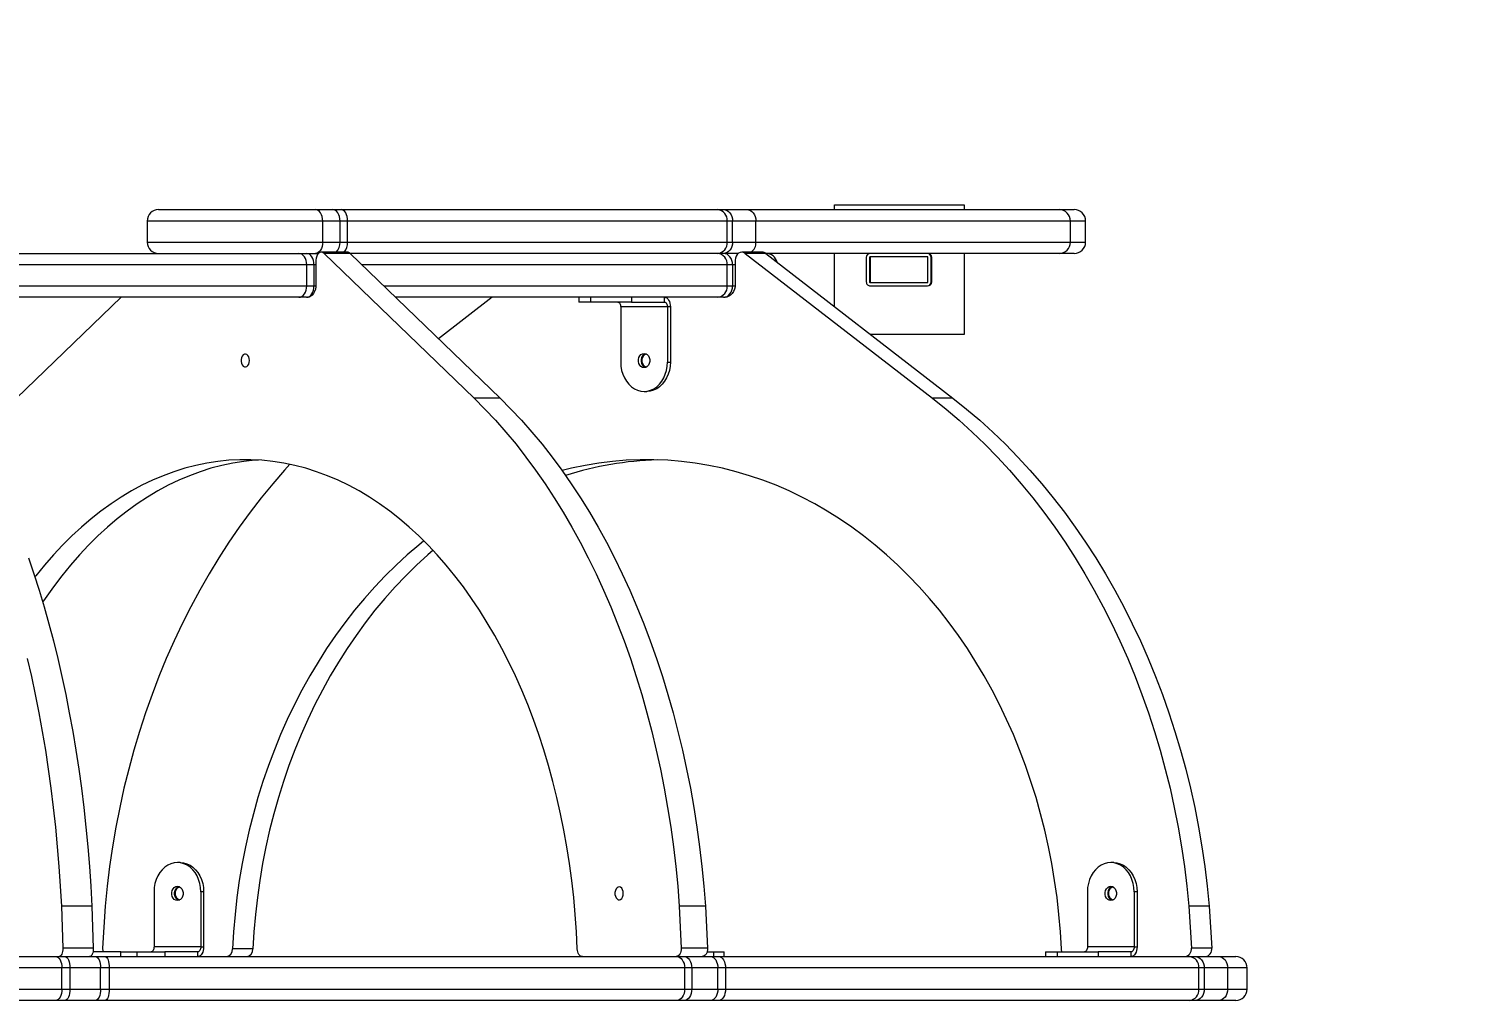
# Model space of a CAD drawing. Header units: millimetres. Extents: x -5136 to 7768, y -7241 to 6389.
# Drawn here: x 1204 to 2084, y 3562 to 4161 of the extents above; entities that cross this region are included whole.
import ezdxf

# ---------------------------------------------------------------- set-up
doc = ezdxf.new("R2010")
doc.units = ezdxf.units.MM
for name, color, linetype in [('DiKom', 7, 'Continuous'), ('DIKOM_ЗОНА', 80, 'Continuous'), ('DIKOM_ОБЪЕКТ', 7, 'Continuous'), ('DIKOM_РАЗМЕР_ЗОНА', 7, 'Continuous')]:
    doc.layers.add(name, color=color, linetype=linetype)
doc.styles.add('style1', font='arial.ttf', dxfattribs={"width": 0.8})
doc.dimstyles.new('1-50', dxfattribs={"dimtxt": 300, "dimasz": 200, "dimexe": 100, "dimexo": 0, "dimgap": 100, "dimtad": 1, "dimtxsty": 'style1', "dimcen": 200, "dimclrd": 7, "dimclre": 7, "dimclrt": 7, "dimadec": 1, "dimazin": 2, "dimtfac": 1, "dimtmove": 0, "dimatfit": 2, "dimfxl": 0, "dimlwd": 25, "dimlwe": 18, "dimarcsym": 0})

# ---------------------------------------------------------------- blocks, each defined once
blk = doc.blocks.new('*D10')
at = {"layer": 'Defpoints', "color": 0, "transparency": 16777216}
for p in [(-81.51, 4889.54), (2866.75, -3136.14), (6000.72, -3136.14)]:
    blk.add_point(p, dxfattribs=at)
at = {"layer": 'DiKom', "color": 7, "lineweight": 18, "transparency": 16777216}
for p, q in [((-81.51, 4889.54), (6100.72, 4889.54)), ((2866.75, -3136.14), (6100.72, -3136.14))]:
    blk.add_line(p, q, dxfattribs=at)
at = {"layer": 'DiKom', "color": 7, "lineweight": 25, "transparency": 16777216}
blk.add_line((6000.72, 4689.54), (6000.72, -2936.14), dxfattribs=at)
at = {"layer": 'DiKom', "color": 7, "transparency": 16777216}
for points in [[(5967.39, 4689.54), (6034.06, 4689.54), (6000.72, 4889.54)], [(5967.39, -2936.14), (6034.06, -2936.14), (6000.72, -3136.14)]]:
    blk.add_solid(points, dxfattribs=at)
at = {"layer": 'DiKom', "color": 7, "transparency": 16777216, "insert": (5747.55, 1729.57), "char_height": 300, "attachment_point": 5, "rotation": 90, "style": 'style1'}
blk.add_mtext('8000', dxfattribs=at)
blk = doc.blocks.new('*D12')
at = {"layer": 'Defpoints', "color": 0, "transparency": 16777216}
for p in [(-65.5, 6388.78), (-123.45, -5013.47), (7668.06, -5013.47)]:
    blk.add_point(p, dxfattribs=at)
at = {"layer": 'DIKOM_РАЗМЕР_ЗОНА', "color": 7, "lineweight": 18, "transparency": 16777216}
for p, q in [((-65.5, 6388.78), (7768.06, 6388.78)), ((-123.45, -5013.47), (7768.06, -5013.47))]:
    blk.add_line(p, q, dxfattribs=at)
at = {"layer": 'DIKOM_РАЗМЕР_ЗОНА', "color": 7, "lineweight": 25, "transparency": 16777216}
blk.add_line((7668.06, 6188.78), (7668.06, -4813.47), dxfattribs=at)
at = {"layer": 'DIKOM_РАЗМЕР_ЗОНА', "color": 7, "transparency": 16777216}
for points in [[(7634.73, 6188.78), (7701.4, 6188.78), (7668.06, 6388.78)], [(7634.73, -4813.47), (7701.4, -4813.47), (7668.06, -5013.47)]]:
    blk.add_solid(points, dxfattribs=at)
at = {"layer": 'DIKOM_РАЗМЕР_ЗОНА', "color": 7, "transparency": 16777216, "insert": (7414.89, 1332.28), "char_height": 300, "attachment_point": 5, "rotation": 90, "style": 'style1'}
blk.add_mtext('11400', dxfattribs=at)

msp = doc.modelspace()

# ---------------------------------------------------------------- linework, layer by layer
at = {"layer": 'DIKOM_ЗОНА', "color": 3, "lineweight": 15}
msp.add_lwpolyline([(4955.43, 1559.977, 0.26731), (4203.99, 2854.599, -0.25723), (3453.815, 4092.651, 0.3943768), (1995.543, 5530.283, -0.1895016), (985.249, 5959.257, 0.3966944), (-1070.843, 6002.008, -0.185872), (-2077.06, 5615.239), (-3635.049, 5616.144, 0.4143838), (-5135.921, 4116.145), (-5135.921, 2562.098, 0.2995751), (-4531.344, 1643.599)], format="xyb", dxfattribs=at)
at = {"layer": 'DIKOM_ОБЪЕКТ', "color": 7, "linetype": 'Continuous', "lineweight": 15}
for p, q in [((1700.574, 4049.079), (1700.574, 4052.079)), ((1700.574, 4052.079), (1780.574, 4052.079)), ((1780.574, 4052.079), (1780.574, 4049.079)), ((1780.576, 4052.079), (1780.574, 4052.079)), ((1780.576, 4052.079), (1780.576, 4049.079)), ((1276.808, 4042.079), (1276.808, 4029.079)), ((1385.094, 4042.079), (1276.808, 4042.079)), ((1283.808, 4049.079), (1380.609, 4049.079)), ((1380.609, 4049.079), (1391.264, 4049.079)), ((1385.094, 4029.079), (1385.094, 4042.079)), ((1395.749, 4042.079), (1385.094, 4042.079)), ((1391.264, 4049.079), (1396.36, 4049.079)), ((1395.749, 4029.079), (1395.749, 4042.079)), ((1400.435, 4042.079), (1395.749, 4042.079)), ((1396.36, 4049.079), (1628.568, 4049.079)), ((1400.435, 4029.079), (1400.435, 4042.079)), ((1634.463, 4042.079), (1400.435, 4042.079)), ((1628.568, 4049.079), (1632.24, 4049.079)), ((1632.24, 4049.079), (1646.625, 4049.079)), ((1634.463, 4029.079), (1634.463, 4042.079)), ((1637.84, 4042.079), (1634.463, 4042.079)), ((1637.84, 4029.079), (1637.84, 4042.079)), ((1652.225, 4042.079), (1637.84, 4042.079)), ((1646.625, 4049.079), (1839.203, 4049.079)), ((1652.225, 4029.079), (1652.225, 4042.079)), ((1846.085, 4042.079), (1652.225, 4042.079)), ((1839.203, 4049.079), (1848.47, 4049.079)), ((1846.085, 4029.079), (1846.085, 4042.079)), ((1855.47, 4042.079), (1846.085, 4042.079)), ((1855.47, 4029.079), (1855.47, 4042.079)), ((1276.808, 4029.079), (1385.094, 4029.079)), ((1385.094, 4029.079), (1395.749, 4029.079)), ((1395.749, 4029.079), (1400.435, 4029.079)), ((1400.435, 4029.079), (1634.463, 4029.079)), ((1634.463, 4029.079), (1637.84, 4029.079)), ((1637.84, 4029.079), (1652.225, 4029.079)), ((1652.225, 4029.079), (1846.085, 4029.079)), ((1846.085, 4029.079), (1855.47, 4029.079)), ((1089.834, 4022.079), (1370.392, 4022.079)), ((1375.263, 4015.079), (1094.897, 4015.079)), ((1370.392, 4022.079), (1375.182, 4022.079)), ((1375.182, 4022.079), (1382.404, 4022.079)), ((1375.263, 4002.079), (1375.263, 4015.079)), ((1379.667, 4015.079), (1375.263, 4015.079)), ((1379.667, 4015.079), (1379.667, 4002.079)), ((1380.928, 4015.079), (1379.667, 4015.079)), ((1382.404, 4022.079), (1380.609, 4022.079)), ((1380.928, 4017.869), (1380.928, 4003.08)), ((1400.255, 4022.869), (1384.131, 4022.869)), ((1385.877, 4022.062), (1478.367, 3932.822)), ((1402, 4022.062), (1385.877, 4022.062)), ((1628.568, 4022.079), (1401.983, 4022.079)), ((1402, 4022.062), (1494.49, 3932.822)), ((1634.463, 4015.079), (1409.237, 4015.079)), ((1632.24, 4022.079), (1628.568, 4022.079)), ((1641.266, 4022.079), (1632.24, 4022.079)), ((1634.463, 4002.079), (1634.463, 4015.079)), ((1637.84, 4015.079), (1634.463, 4015.079)), ((1637.84, 4015.079), (1637.84, 4002.079)), ((1639.424, 4015.079), (1637.84, 4015.079)), ((1639.424, 4017.869), (1639.424, 4003.08)), ((1656.025, 4022.869), (1643.424, 4022.869)), ((1645.603, 4022.062), (1761.082, 3932.822)), ((1658.204, 4022.062), (1645.603, 4022.062)), ((1839.203, 4022.079), (1658.182, 4022.079)), ((1658.204, 4022.062), (1773.683, 3932.822)), ((1700.574, 3989.319), (1700.574, 4022.079)), ((1720.245, 4019.579), (1720.245, 4004.579)), ((1722.245, 4019.579), (1722.245, 4004.579)), ((1722.245, 4019.579), (1722.574, 4019.579)), ((1722.574, 4019.579), (1722.574, 4004.579)), ((1757.745, 4020.079), (1722.745, 4020.079)), ((1758.245, 4004.579), (1758.245, 4019.579)), ((1760.245, 4004.579), (1760.245, 4019.579)), ((1760.245, 4019.579), (1760.574, 4019.579)), ((1760.574, 4004.579), (1760.574, 4019.579)), ((1780.574, 4022.079), (1780.574, 3972.079)), ((1780.576, 4022.079), (1780.576, 3972.079)), ((1848.47, 4022.079), (1839.203, 4022.079)), ((1104.301, 4002.079), (1375.263, 4002.079)), ((1375.263, 4002.079), (1379.667, 4002.079)), ((1379.667, 4002.079), (1380.888, 4002.079)), ((1422.711, 4002.079), (1634.463, 4002.079)), ((1634.463, 4002.079), (1637.84, 4002.079)), ((1637.84, 4002.079), (1639.374, 4002.079)), ((1722.245, 4004.579), (1722.574, 4004.579)), ((1722.745, 4004.079), (1757.745, 4004.079)), ((1722.745, 4002.079), (1757.745, 4002.079)), ((1757.745, 4002.079), (1758.074, 4002.079)), ((1760.245, 4004.579), (1760.574, 4004.579)), ((1370.392, 3995.079), (1109.364, 3995.079)), ((1260.878, 3995.079), (1196.353, 3932.822)), ((1375.182, 3995.079), (1370.392, 3995.079)), ((1375.219, 3995.08), (1375.803, 3995.08)), ((1628.568, 3995.079), (1429.966, 3995.079)), ((1489.535, 3995.079), (1456.458, 3969.518)), ((1543.025, 3995.079), (1543.025, 3992.08)), ((1550.224, 3992.08), (1543.025, 3992.08)), ((1550.224, 3995.079), (1550.224, 3992.08)), ((1575.424, 3992.08), (1550.224, 3992.08)), ((1597.626, 3989.08), (1568.828, 3989.08)), ((1568.828, 3989.08), (1568.828, 3955.08)), ((1575.424, 3995.079), (1575.424, 3992.08)), ((1575.424, 3992.08), (1595.826, 3992.08)), ((1595.826, 3992.08), (1595.826, 3995.079)), ((1599.426, 3989.08), (1597.626, 3989.08)), ((1597.626, 3989.08), (1597.626, 3955.08)), ((1599.426, 3989.08), (1599.426, 3955.08)), ((1632.24, 3995.079), (1628.568, 3995.079)), ((1632.294, 3995.08), (1633.026, 3995.08)), ((1780.574, 3972.079), (1722.883, 3972.079)), ((1780.576, 3972.079), (1780.574, 3972.079)), ((1597.626, 3955.08), (1599.426, 3955.08)), ((1583.227, 3937.08), (1585.027, 3937.08)), ((1494.49, 3932.822), (1478.367, 3932.822)), ((1773.683, 3932.822), (1761.082, 3932.822)), ((1297.274, 3646.6), (1295.474, 3646.6)), ((1872.78, 3646.6), (1870.98, 3646.6)), ((1281.075, 3628.6), (1281.075, 3594.6)), ((1309.873, 3628.6), (1309.873, 3594.6)), ((1311.673, 3628.6), (1309.873, 3628.6)), ((1311.673, 3628.6), (1311.673, 3594.6)), ((1856.581, 3628.6), (1856.581, 3594.6)), ((1885.379, 3628.6), (1885.379, 3594.6)), ((1887.179, 3628.6), (1885.379, 3628.6)), ((1887.179, 3628.6), (1887.179, 3594.6)), ((1223.953, 3619.746), (1224.83, 3593.824)), ((1242.737, 3619.746), (1223.953, 3619.746)), ((1242.737, 3619.746), (1243.613, 3593.824)), ((1250.947, 3619.746), (1249.379, 3593.824)), ((1604.933, 3619.746), (1606.189, 3593.824)), ((1621.057, 3619.746), (1604.933, 3619.746)), ((1621.057, 3619.746), (1622.313, 3593.824)), ((1919.107, 3619.746), (1920.675, 3593.824)), ((1931.708, 3619.746), (1919.107, 3619.746)), ((1931.708, 3619.746), (1933.276, 3593.824)), ((1243.613, 3593.824), (1224.83, 3593.824)), ((1309.873, 3594.6), (1281.075, 3594.6)), ((1309.873, 3594.6), (1311.673, 3594.6)), ((1342.062, 3593.314), (1329.461, 3593.314)), ((1622.313, 3593.824), (1606.189, 3593.824)), ((1885.379, 3594.6), (1856.581, 3594.6)), ((1885.379, 3594.6), (1887.179, 3594.6)), ((1933.276, 3593.824), (1920.675, 3593.824)), ((832.981, 3588.601), (1220.512, 3588.601)), ((1220.512, 3588.601), (1226.091, 3588.601)), ((1226.091, 3588.601), (1244.975, 3588.601)), ((1260.667, 3591.6), (1243.429, 3591.6)), ((1244.975, 3588.601), (1250.966, 3588.601)), ((1250.966, 3588.601), (1603.279, 3588.601)), ((1260.667, 3591.6), (1270.618, 3591.6)), ((1260.667, 3588.601), (1260.667, 3591.6)), ((1270.618, 3588.601), (1270.618, 3591.6)), ((1270.618, 3591.6), (1287.671, 3591.6)), ((1308.073, 3591.6), (1287.671, 3591.6)), ((1287.671, 3591.6), (1287.671, 3588.601)), ((1308.073, 3588.601), (1308.073, 3591.6)), ((1603.279, 3588.601), (1608.094, 3588.601)), ((1608.094, 3588.601), (1624.252, 3588.601)), ((1622.048, 3591.6), (1626.197, 3591.6)), ((1624.252, 3588.601), (1629.477, 3588.601)), ((1626.197, 3591.6), (1632.664, 3591.6)), ((1626.197, 3588.601), (1626.197, 3591.6)), ((1629.477, 3588.601), (1919.394, 3588.601)), ((1632.664, 3588.601), (1632.664, 3591.6)), ((1830.778, 3591.6), (1830.778, 3588.601)), ((1830.778, 3591.6), (1837.977, 3591.6)), ((1837.977, 3591.6), (1863.177, 3591.6)), ((1837.977, 3591.6), (1837.977, 3588.601)), ((1883.579, 3591.6), (1863.177, 3591.6)), ((1863.177, 3591.6), (1863.177, 3588.601)), ((1883.579, 3588.601), (1883.579, 3591.6)), ((1919.394, 3588.601), (1923.061, 3588.601)), ((1923.061, 3588.601), (1937.476, 3588.601)), ((1937.476, 3588.601), (1948.089, 3588.601)), ((1224.225, 3581.601), (833.962, 3581.601)), ((1224.225, 3568.601), (1224.225, 3581.601)), ((1229.221, 3581.601), (1224.225, 3581.601)), ((1229.221, 3581.601), (1229.221, 3568.601)), ((1248.106, 3581.601), (1229.221, 3581.601)), ((1248.106, 3568.601), (1248.106, 3581.601)), ((1253.47, 3581.601), (1248.106, 3581.601)), ((1253.47, 3581.601), (1253.47, 3568.601)), ((1608.267, 3581.601), (1253.47, 3581.601)), ((1608.267, 3568.601), (1608.267, 3581.601)), ((1612.579, 3581.601), (1608.267, 3581.601)), ((1612.579, 3581.601), (1612.579, 3568.601)), ((1628.737, 3581.601), (1612.579, 3581.601)), ((1628.737, 3568.601), (1628.737, 3581.601)), ((1633.416, 3581.601), (1628.737, 3581.601)), ((1633.416, 3581.601), (1633.416, 3568.601)), ((1925.377, 3581.601), (1633.416, 3581.601)), ((1925.377, 3568.601), (1925.377, 3581.601)), ((1928.661, 3581.601), (1925.377, 3581.601)), ((1928.661, 3581.601), (1928.661, 3568.601)), ((1943.076, 3581.601), (1928.661, 3581.601)), ((1943.076, 3568.601), (1943.076, 3581.601)), ((1955.089, 3581.601), (1943.076, 3581.601)), ((1955.089, 3568.601), (1955.089, 3581.601)), ((833.962, 3568.601), (1224.225, 3568.601)), ((1224.225, 3568.601), (1229.221, 3568.601)), ((1229.221, 3568.601), (1248.106, 3568.601)), ((1248.106, 3568.601), (1253.47, 3568.601)), ((1253.47, 3568.601), (1608.267, 3568.601)), ((1608.267, 3568.601), (1612.579, 3568.601)), ((1612.579, 3568.601), (1628.737, 3568.601)), ((1628.737, 3568.601), (1633.416, 3568.601)), ((1633.416, 3568.601), (1925.377, 3568.601)), ((1925.377, 3568.601), (1928.661, 3568.601)), ((1928.661, 3568.601), (1943.076, 3568.601)), ((1943.076, 3568.601), (1955.089, 3568.601)), ((1220.512, 3561.601), (832.981, 3561.601)), ((1226.091, 3561.601), (1220.512, 3561.601)), ((1244.975, 3561.601), (1226.091, 3561.601)), ((1250.966, 3561.601), (1244.975, 3561.601)), ((1603.279, 3561.601), (1250.966, 3561.601)), ((1608.094, 3561.601), (1603.279, 3561.601)), ((1624.252, 3561.601), (1608.094, 3561.601)), ((1629.477, 3561.601), (1624.252, 3561.601)), ((1919.394, 3561.601), (1629.477, 3561.601)), ((1923.061, 3561.601), (1919.394, 3561.601)), ((1937.476, 3561.601), (1923.061, 3561.601)), ((1948.089, 3561.601), (1937.476, 3561.601))]:
    msp.add_line(p, q, dxfattribs=at)
at = {"layer": 'DIKOM_ОБЪЕКТ', "color": 7, "linetype": 'Continuous', "lineweight": 15, "flags": 128}
for points in [[(1385.094, 4042.079), (1385.008, 4043.445), (1384.753, 4044.758), (1384.338, 4045.968), (1383.78, 4047.029), (1383.101, 4047.9), (1382.325, 4048.547), (1381.484, 4048.945), (1380.609, 4049.079)], [(1395.749, 4042.079), (1395.663, 4043.445), (1395.408, 4044.758), (1394.993, 4045.968), (1394.435, 4047.029), (1393.756, 4047.9), (1392.98, 4048.547), (1392.139, 4048.945), (1391.264, 4049.079)], [(1400.435, 4042.079), (1400.356, 4043.445), (1400.125, 4044.758), (1399.748, 4045.968), (1399.241, 4047.029), (1398.624, 4047.9), (1397.919, 4048.547), (1397.155, 4048.945), (1396.36, 4049.079)], [(1632.24, 4049.079), (1633.333, 4048.945), (1634.383, 4048.547), (1635.351, 4047.9), (1636.2, 4047.029), (1636.896, 4045.968), (1637.414, 4044.758), (1637.733, 4043.445), (1637.84, 4042.079)], [(1646.625, 4049.079), (1647.718, 4048.945), (1648.768, 4048.547), (1649.736, 4047.9), (1650.585, 4047.029), (1651.281, 4045.968), (1651.799, 4044.758), (1652.118, 4043.445), (1652.225, 4042.079)], [(1385.094, 4029.079), (1385.008, 4027.714), (1384.753, 4026.401), (1384.338, 4025.19), (1383.78, 4024.13), (1383.101, 4023.259), (1382.325, 4022.612), (1381.484, 4022.214), (1380.609, 4022.079)], [(1637.84, 4029.079), (1637.733, 4027.714), (1637.414, 4026.401), (1636.896, 4025.19), (1636.2, 4024.13), (1635.351, 4023.259), (1634.383, 4022.612), (1633.333, 4022.214), (1632.24, 4022.079)], [(1375.263, 4015.079), (1375.169, 4016.445), (1374.892, 4017.758), (1374.442, 4018.968), (1373.836, 4020.029), (1373.098, 4020.9), (1372.256, 4021.547), (1371.342, 4021.945), (1370.392, 4022.079)], [(1379.667, 4015.079), (1379.581, 4016.445), (1379.326, 4017.758), (1378.911, 4018.968), (1378.354, 4020.029), (1377.674, 4020.9), (1376.899, 4021.547), (1376.057, 4021.945), (1375.182, 4022.079)], [(1385.877, 4022.062), (1385.102, 4022.634), (1384.258, 4022.865), (1383.404, 4022.739), (1382.603, 4022.263), (1381.911, 4021.473), (1381.378, 4020.426), (1381.042, 4019.195), (1380.928, 4017.869)], [(1637.84, 4015.079), (1637.733, 4016.445), (1637.414, 4017.758), (1636.896, 4018.968), (1636.2, 4020.029), (1635.351, 4020.9), (1634.383, 4021.547), (1633.333, 4021.945), (1632.24, 4022.079)], [(1645.603, 4022.062), (1644.636, 4022.634), (1643.581, 4022.865), (1642.516, 4022.739), (1641.515, 4022.263), (1640.652, 4021.473), (1639.986, 4020.426), (1639.567, 4019.195), (1639.424, 4017.869)], [(1370.392, 3995.079), (1371.342, 3995.214), (1372.256, 3995.612), (1373.098, 3996.259), (1373.836, 3997.13), (1374.442, 3998.19), (1374.892, 3999.401), (1375.169, 4000.714), (1375.263, 4002.079)], [(1375.182, 3995.079), (1376.057, 3995.214), (1376.899, 3995.612), (1377.674, 3996.259), (1378.354, 3997.13), (1378.911, 3998.19), (1379.326, 3999.401), (1379.581, 4000.714), (1379.667, 4002.079)], [(1380.928, 4003.08), (1380.83, 4001.519), (1380.538, 4000.019), (1380.065, 3998.635), (1379.427, 3997.423), (1378.651, 3996.428), (1377.765, 3995.689), (1376.803, 3995.234), (1375.803, 3995.08)], [(1632.24, 3995.079), (1633.333, 3995.214), (1634.383, 3995.612), (1635.351, 3996.259), (1636.2, 3997.13), (1636.896, 3998.19), (1637.414, 3999.401), (1637.733, 4000.714), (1637.84, 4002.079)], [(1639.424, 4003.08), (1639.301, 4001.519), (1638.937, 4000.019), (1638.346, 3998.635), (1637.55, 3997.423), (1636.581, 3996.428), (1635.474, 3995.689), (1634.274, 3995.234), (1633.026, 3995.08)], [(1567.027, 3992.08), (1567.379, 3992.022), (1567.716, 3991.852), (1568.028, 3991.574), (1568.3, 3991.201), (1568.524, 3990.747), (1568.691, 3990.228), (1568.793, 3989.665), (1568.828, 3989.08)], [(1595.826, 3995.08), (1596.528, 3994.965), (1597.204, 3994.623), (1597.826, 3994.069), (1598.372, 3993.323), (1598.82, 3992.413), (1599.152, 3991.376), (1599.357, 3990.25), (1599.426, 3989.08)], [(1595.826, 3992.08), (1596.177, 3992.022), (1596.515, 3991.852), (1596.826, 3991.574), (1597.099, 3991.201), (1597.323, 3990.747), (1597.489, 3990.228), (1597.592, 3989.665), (1597.626, 3989.08)], [(1339.923, 3956.08), (1339.809, 3957.259), (1339.478, 3958.333), (1338.958, 3959.207), (1338.296, 3959.803), (1337.552, 3960.069), (1336.79, 3959.98), (1336.079, 3959.544), (1335.481, 3958.801), (1335.051, 3957.815), (1334.826, 3956.676), (1334.826, 3955.484), (1335.051, 3954.344), (1335.481, 3953.359), (1336.079, 3952.616), (1336.79, 3952.18), (1337.552, 3952.091), (1338.296, 3952.356), (1338.958, 3952.953), (1339.478, 3953.827), (1339.809, 3954.901), (1339.923, 3956.08)], [(1568.828, 3955.08), (1568.974, 3952.518), (1569.411, 3950.009), (1570.129, 3947.602), (1571.113, 3945.348), (1572.345, 3943.292), (1573.797, 3941.476), (1575.442, 3939.937), (1577.245, 3938.707), (1579.17, 3937.809), (1581.178, 3937.263), (1583.227, 3937.08)], [(1583.227, 3960.48), (1584.219, 3960.302), (1585.13, 3959.781), (1585.887, 3958.961), (1586.429, 3957.908), (1586.711, 3956.706), (1586.711, 3955.454), (1586.429, 3954.252), (1585.887, 3953.199), (1585.13, 3952.378), (1584.219, 3951.858), (1583.227, 3951.68), (1582.235, 3951.858), (1581.324, 3952.378), (1580.567, 3953.199), (1580.025, 3954.252), (1579.743, 3955.454), (1579.743, 3956.706), (1580.025, 3957.908), (1580.567, 3958.961), (1581.324, 3959.781), (1582.235, 3960.302), (1583.227, 3960.48)], [(1584.127, 3951.826), (1584.035, 3951.858), (1583.124, 3952.378), (1582.367, 3953.199), (1581.825, 3954.252), (1581.543, 3955.454), (1581.543, 3956.706), (1581.825, 3957.908), (1582.367, 3958.961), (1583.124, 3959.781), (1584.035, 3960.302), (1584.127, 3960.334)], [(1584.722, 3960.062), (1584.315, 3959.98), (1583.427, 3959.544), (1582.681, 3958.801), (1582.144, 3957.815), (1581.863, 3956.676), (1581.863, 3955.484), (1582.144, 3954.344), (1582.681, 3953.359), (1583.427, 3952.616), (1584.315, 3952.18), (1584.722, 3952.098)], [(1583.227, 3937.08), (1585.276, 3937.263), (1587.284, 3937.809), (1589.209, 3938.707), (1591.012, 3939.937), (1592.656, 3941.476), (1594.109, 3943.292), (1595.34, 3945.348), (1596.325, 3947.602), (1597.043, 3950.009), (1597.48, 3952.518), (1597.626, 3955.08)], [(1599.426, 3955.08), (1599.28, 3952.518), (1598.843, 3950.009), (1598.125, 3947.602), (1597.14, 3945.348), (1595.909, 3943.292), (1594.457, 3941.476), (1592.812, 3939.937), (1591.009, 3938.707), (1589.084, 3937.809), (1587.076, 3937.263), (1585.027, 3937.08)], [(1478.367, 3932.822), (1485.041, 3926.167), (1491.587, 3919.209), (1498, 3911.955), (1504.274, 3904.411), (1510.404, 3896.583), (1516.384, 3888.478), (1522.21, 3880.104), (1527.876, 3871.467), (1533.378, 3862.575), (1538.71, 3853.435), (1543.869, 3844.055), (1548.849, 3834.443), (1553.647, 3824.608), (1558.258, 3814.558), (1562.679, 3804.301), (1566.905, 3793.847), (1570.933, 3783.204), (1574.76, 3772.381), (1578.383, 3761.389), (1581.797, 3750.235), (1585.001, 3738.93), (1587.991, 3727.483), (1590.765, 3715.905), (1593.32, 3704.205), (1595.655, 3692.393), (1597.768, 3680.479), (1599.656, 3668.474), (1601.317, 3656.388), (1602.752, 3644.231), (1603.957, 3632.013), (1604.933, 3619.746)], [(1494.49, 3932.822), (1501.164, 3926.167), (1507.711, 3919.209), (1514.124, 3911.955), (1520.398, 3904.411), (1526.528, 3896.583), (1532.508, 3888.478), (1538.334, 3880.104), (1544, 3871.467), (1549.501, 3862.575), (1554.834, 3853.435), (1559.992, 3844.055), (1564.972, 3834.443), (1569.77, 3824.608), (1574.381, 3814.558), (1578.802, 3804.301), (1583.029, 3793.847), (1587.057, 3783.204), (1590.884, 3772.381), (1594.506, 3761.389), (1597.92, 3750.235), (1601.124, 3738.93), (1604.114, 3727.483), (1606.888, 3715.905), (1609.444, 3704.205), (1611.779, 3692.393), (1613.891, 3680.479), (1615.779, 3668.474), (1617.441, 3656.388), (1618.875, 3644.231), (1620.081, 3632.013), (1621.057, 3619.746)], [(1761.082, 3932.822), (1769.415, 3926.167), (1777.588, 3919.209), (1785.595, 3911.955), (1793.429, 3904.411), (1801.082, 3896.583), (1808.549, 3888.478), (1815.822, 3880.104), (1822.897, 3871.467), (1829.766, 3862.575), (1836.423, 3853.435), (1842.864, 3844.055), (1849.082, 3834.443), (1855.073, 3824.608), (1860.83, 3814.558), (1866.35, 3804.301), (1871.626, 3793.847), (1876.656, 3783.204), (1881.434, 3772.381), (1885.957, 3761.389), (1890.22, 3750.235), (1894.22, 3738.93), (1897.953, 3727.483), (1901.417, 3715.905), (1904.607, 3704.205), (1907.523, 3692.393), (1910.16, 3680.479), (1912.517, 3668.474), (1914.592, 3656.388), (1916.383, 3644.231), (1917.888, 3632.013), (1919.107, 3619.746)], [(1773.683, 3932.822), (1782.016, 3926.167), (1790.189, 3919.209), (1798.196, 3911.955), (1806.03, 3904.411), (1813.683, 3896.583), (1821.15, 3888.478), (1828.424, 3880.104), (1835.498, 3871.467), (1842.367, 3862.575), (1849.025, 3853.435), (1855.465, 3844.055), (1861.684, 3834.443), (1867.674, 3824.608), (1873.431, 3814.558), (1878.951, 3804.301), (1884.228, 3793.847), (1889.257, 3783.204), (1894.035, 3772.381), (1898.558, 3761.389), (1902.821, 3750.235), (1906.821, 3738.93), (1910.554, 3727.483), (1914.018, 3715.905), (1917.209, 3704.205), (1920.124, 3692.393), (1922.761, 3680.479), (1925.119, 3668.474), (1927.193, 3656.388), (1928.984, 3644.231), (1930.49, 3632.013), (1931.708, 3619.746)], [(1542.05, 3593.314), (1541.546, 3603.929), (1540.816, 3614.511), (1539.861, 3625.05), (1538.682, 3635.534), (1537.281, 3645.95), (1535.658, 3656.288), (1533.816, 3666.536), (1531.756, 3676.683), (1529.482, 3686.717), (1526.995, 3696.628), (1524.298, 3706.404), (1521.394, 3716.035), (1518.287, 3725.509), (1514.979, 3734.817), (1511.475, 3743.949), (1507.778, 3752.893), (1503.893, 3761.641), (1499.824, 3770.181), (1495.575, 3778.506), (1491.15, 3786.606), (1486.556, 3794.472), (1481.797, 3802.095), (1476.877, 3809.467), (1471.804, 3816.579), (1466.581, 3823.424), (1461.216, 3829.994), (1455.714, 3836.282), (1450.081, 3842.281), (1444.323, 3847.984), (1438.446, 3853.385), (1432.458, 3858.478), (1426.365, 3863.257), (1420.173, 3867.718), (1413.89, 3871.854), (1407.521, 3875.663), (1401.076, 3879.138), (1394.56, 3882.277), (1387.98, 3885.076), (1381.345, 3887.532), (1374.66, 3889.642), (1367.935, 3891.404), (1361.176, 3892.816), (1354.39, 3893.877), (1347.586, 3894.584), (1340.77, 3894.938), (1333.95, 3894.938), (1327.135, 3894.584), (1320.33, 3893.877), (1313.544, 3892.816), (1306.785, 3891.404), (1300.06, 3889.642), (1293.376, 3887.532), (1286.74, 3885.076), (1280.161, 3882.277), (1273.644, 3879.138), (1267.199, 3875.663), (1260.831, 3871.854), (1254.547, 3867.718), (1248.355, 3863.257), (1242.262, 3858.478), (1236.274, 3853.385), (1230.398, 3847.984), (1224.64, 3842.281), (1219.006, 3836.282), (1213.504, 3829.994), (1208.139, 3823.424), (1207.568, 3822.698)], [(1345.422, 3894.735), (1343.258, 3894.584), (1336.454, 3893.877), (1329.668, 3892.816), (1322.909, 3891.404), (1316.183, 3889.642), (1309.499, 3887.532), (1302.864, 3885.076), (1296.284, 3882.277), (1289.768, 3879.138), (1283.322, 3875.663), (1276.954, 3871.854), (1270.671, 3867.718), (1264.479, 3863.257), (1258.385, 3858.478), (1252.397, 3853.385), (1246.521, 3847.984), (1240.763, 3842.281), (1235.13, 3836.282), (1229.627, 3829.994), (1224.262, 3823.424), (1219.04, 3816.579), (1213.966, 3809.467), (1212.401, 3807.174)], [(1364.792, 3892.105), (1361.505, 3888.478), (1354.232, 3880.104), (1347.157, 3871.467), (1340.288, 3862.575), (1333.631, 3853.435), (1327.19, 3844.055), (1320.972, 3834.443), (1314.981, 3824.608), (1309.224, 3814.558), (1303.704, 3804.301), (1298.428, 3793.847), (1293.398, 3783.204), (1288.62, 3772.381), (1284.097, 3761.389), (1279.834, 3750.235), (1275.834, 3738.93), (1272.101, 3727.483), (1268.637, 3715.905), (1265.447, 3704.205), (1262.531, 3692.393), (1259.894, 3680.479), (1257.537, 3668.474), (1255.462, 3656.388), (1253.671, 3644.231), (1252.166, 3632.013), (1250.947, 3619.746)], [(1840.593, 3593.314), (1839.964, 3603.929), (1839.053, 3614.511), (1837.861, 3625.05), (1836.389, 3635.534), (1834.639, 3645.95), (1832.613, 3656.288), (1830.313, 3666.536), (1827.742, 3676.683), (1824.902, 3686.717), (1821.796, 3696.628), (1818.429, 3706.404), (1814.803, 3716.035), (1810.924, 3725.509), (1806.794, 3734.817), (1802.419, 3743.949), (1797.804, 3752.893), (1792.953, 3761.641), (1787.872, 3770.181), (1782.567, 3778.506), (1777.043, 3786.606), (1771.306, 3794.472), (1765.364, 3802.095), (1759.222, 3809.467), (1752.887, 3816.579), (1746.367, 3823.424), (1739.668, 3829.994), (1732.798, 3836.282), (1725.765, 3842.281), (1718.576, 3847.984), (1711.239, 3853.385), (1703.762, 3858.478), (1696.154, 3863.257), (1688.424, 3867.718), (1680.578, 3871.854), (1672.627, 3875.663), (1664.58, 3879.138), (1656.444, 3882.277), (1648.229, 3885.076), (1639.944, 3887.532), (1631.598, 3889.642), (1623.201, 3891.404), (1614.762, 3892.816), (1606.29, 3893.877), (1597.794, 3894.584), (1589.284, 3894.938), (1580.77, 3894.938), (1572.26, 3894.584), (1563.764, 3893.877), (1555.292, 3892.816), (1546.853, 3891.404), (1538.456, 3889.642), (1532.691, 3888.223)], [(1447.505, 3844.883), (1444.289, 3842.281), (1437.256, 3836.282), (1430.386, 3829.994), (1423.687, 3823.424), (1417.167, 3816.579), (1410.832, 3809.467), (1404.69, 3802.095), (1398.748, 3794.472), (1393.011, 3786.606), (1387.488, 3778.506), (1382.182, 3770.181), (1377.101, 3761.641), (1372.25, 3752.893), (1367.635, 3743.949), (1363.26, 3734.817), (1359.13, 3725.509), (1355.251, 3716.035), (1351.625, 3706.404), (1348.258, 3696.628), (1345.152, 3686.717), (1342.313, 3676.683), (1339.741, 3666.536), (1337.441, 3656.288), (1335.415, 3645.95), (1333.665, 3635.534), (1332.193, 3625.05), (1331.001, 3614.511), (1330.09, 3603.929), (1329.461, 3593.314)], [(1453.109, 3839.109), (1449.857, 3836.282), (1442.987, 3829.994), (1436.288, 3823.424), (1429.768, 3816.579), (1423.433, 3809.467), (1417.291, 3802.095), (1411.349, 3794.472), (1405.613, 3786.606), (1400.089, 3778.506), (1394.783, 3770.181), (1389.702, 3761.641), (1384.852, 3752.893), (1380.236, 3743.949), (1375.861, 3734.817), (1371.731, 3725.509), (1367.852, 3716.035), (1364.226, 3706.404), (1360.859, 3696.628), (1357.754, 3686.717), (1354.914, 3676.683), (1352.342, 3666.536), (1350.042, 3656.288), (1348.016, 3645.95), (1346.266, 3635.534), (1344.794, 3625.05), (1343.602, 3614.511), (1342.691, 3603.929), (1342.062, 3593.314)], [(1203.593, 3834.443), (1206.941, 3824.608), (1210.16, 3814.558), (1213.245, 3804.301), (1216.195, 3793.847), (1219.007, 3783.204), (1221.678, 3772.381), (1224.206, 3761.389), (1226.589, 3750.235), (1228.825, 3738.93), (1230.912, 3727.483), (1232.848, 3715.905), (1234.632, 3704.205), (1236.261, 3692.393), (1237.736, 3680.479), (1239.053, 3668.474), (1240.213, 3656.388), (1241.214, 3644.231), (1242.056, 3632.013), (1242.737, 3619.746)], [(1202.894, 3772.381), (1205.422, 3761.389), (1207.805, 3750.235), (1210.041, 3738.93), (1212.128, 3727.483), (1214.065, 3715.905), (1215.848, 3704.205), (1217.478, 3692.393), (1218.952, 3680.479), (1220.27, 3668.474), (1221.43, 3656.388), (1222.431, 3644.231), (1223.272, 3632.013), (1223.953, 3619.746)], [(1295.474, 3646.6), (1293.425, 3646.417), (1291.417, 3645.871), (1289.492, 3644.974), (1287.689, 3643.743), (1286.044, 3642.204), (1284.592, 3640.388), (1283.36, 3638.332), (1282.376, 3636.078), (1281.658, 3633.672), (1281.221, 3631.162), (1281.075, 3628.6)], [(1309.873, 3628.6), (1309.727, 3631.162), (1309.29, 3633.672), (1308.572, 3636.078), (1307.587, 3638.332), (1306.356, 3640.388), (1304.903, 3642.204), (1303.259, 3643.743), (1301.455, 3644.974), (1299.531, 3645.871), (1297.523, 3646.417), (1295.474, 3646.6)], [(1297.274, 3646.6), (1299.323, 3646.417), (1301.331, 3645.871), (1303.256, 3644.974), (1305.059, 3643.743), (1306.704, 3642.204), (1308.156, 3640.388), (1309.387, 3638.332), (1310.372, 3636.078), (1311.09, 3633.672), (1311.527, 3631.162), (1311.673, 3628.6)], [(1870.98, 3646.6), (1868.931, 3646.417), (1866.923, 3645.871), (1864.998, 3644.974), (1863.195, 3643.743), (1861.55, 3642.204), (1860.098, 3640.388), (1858.866, 3638.332), (1857.882, 3636.078), (1857.164, 3633.672), (1856.727, 3631.162), (1856.581, 3628.6)], [(1885.379, 3628.6), (1885.233, 3631.162), (1884.796, 3633.672), (1884.078, 3636.078), (1883.093, 3638.332), (1881.862, 3640.388), (1880.409, 3642.204), (1878.765, 3643.743), (1876.962, 3644.974), (1875.037, 3645.871), (1873.029, 3646.417), (1870.98, 3646.6)], [(1872.78, 3646.6), (1874.829, 3646.417), (1876.837, 3645.871), (1878.762, 3644.974), (1880.565, 3643.743), (1882.21, 3642.204), (1883.662, 3640.388), (1884.893, 3638.332), (1885.878, 3636.078), (1886.596, 3633.672), (1887.033, 3631.162), (1887.179, 3628.6)], [(1295.474, 3632), (1296.465, 3631.822), (1297.377, 3631.302), (1298.134, 3630.482), (1298.676, 3629.428), (1298.958, 3628.227), (1298.958, 3626.974), (1298.676, 3625.773), (1298.134, 3624.719), (1297.377, 3623.899), (1296.465, 3623.379), (1295.474, 3623.2), (1294.482, 3623.379), (1293.571, 3623.899), (1292.814, 3624.719), (1292.272, 3625.773), (1291.99, 3626.974), (1291.99, 3628.227), (1292.272, 3629.428), (1292.814, 3630.482), (1293.571, 3631.302), (1294.482, 3631.822), (1295.474, 3632)], [(1296.374, 3623.347), (1296.282, 3623.379), (1295.371, 3623.899), (1294.614, 3624.719), (1294.072, 3625.773), (1293.79, 3626.974), (1293.79, 3628.227), (1294.072, 3629.428), (1294.614, 3630.482), (1295.371, 3631.302), (1296.282, 3631.822), (1296.374, 3631.854)], [(1296.971, 3631.582), (1296.562, 3631.5), (1295.674, 3631.065), (1294.928, 3630.321), (1294.391, 3629.336), (1294.11, 3628.197), (1294.11, 3627.004), (1294.391, 3625.865), (1294.928, 3624.88), (1295.674, 3624.136), (1296.562, 3623.701), (1296.971, 3623.618)], [(1570.392, 3627.6), (1570.278, 3628.779), (1569.946, 3629.854), (1569.427, 3630.728), (1568.765, 3631.324), (1568.02, 3631.589), (1567.259, 3631.5), (1566.548, 3631.065), (1565.95, 3630.321), (1565.52, 3629.336), (1565.295, 3628.197), (1565.295, 3627.004), (1565.52, 3625.865), (1565.95, 3624.88), (1566.548, 3624.136), (1567.259, 3623.701), (1568.02, 3623.612), (1568.765, 3623.877), (1569.427, 3624.473), (1569.946, 3625.347), (1570.278, 3626.421), (1570.392, 3627.6)], [(1870.98, 3632), (1871.972, 3631.822), (1872.883, 3631.302), (1873.64, 3630.482), (1874.182, 3629.428), (1874.464, 3628.227), (1874.464, 3626.974), (1874.182, 3625.773), (1873.64, 3624.719), (1872.883, 3623.899), (1871.972, 3623.379), (1870.98, 3623.2), (1869.988, 3623.379), (1869.077, 3623.899), (1868.32, 3624.719), (1867.778, 3625.773), (1867.496, 3626.974), (1867.496, 3628.227), (1867.778, 3629.428), (1868.32, 3630.482), (1869.077, 3631.302), (1869.988, 3631.822), (1870.98, 3632)], [(1871.88, 3623.347), (1871.788, 3623.379), (1870.877, 3623.899), (1870.12, 3624.719), (1869.578, 3625.773), (1869.296, 3626.974), (1869.296, 3628.227), (1869.578, 3629.428), (1870.12, 3630.482), (1870.877, 3631.302), (1871.788, 3631.822), (1871.88, 3631.854)], [(1872.477, 3631.582), (1872.068, 3631.5), (1871.18, 3631.065), (1870.434, 3630.321), (1869.897, 3629.336), (1869.616, 3628.197), (1869.616, 3627.004), (1869.897, 3625.865), (1870.434, 3624.88), (1871.18, 3624.136), (1872.068, 3623.701), (1872.477, 3623.618)], [(1224.83, 3593.824), (1224.805, 3592.817), (1224.69, 3591.843), (1224.489, 3590.94), (1224.212, 3590.145), (1223.87, 3589.49), (1223.475, 3589.003), (1223.045, 3588.702), (1222.596, 3588.6)], [(1243.613, 3593.824), (1243.588, 3592.817), (1243.473, 3591.843), (1243.273, 3590.94), (1242.996, 3590.145), (1242.653, 3589.49), (1242.258, 3589.003), (1241.828, 3588.702), (1241.38, 3588.6)], [(1281.075, 3594.6), (1281.04, 3594.015), (1280.938, 3593.452), (1280.771, 3592.934), (1280.547, 3592.479), (1280.275, 3592.106), (1279.963, 3591.829), (1279.626, 3591.658), (1279.274, 3591.6)], [(1311.673, 3594.6), (1311.604, 3593.43), (1311.399, 3592.304), (1311.066, 3591.267), (1310.619, 3590.358), (1310.073, 3589.612), (1309.451, 3589.057), (1308.775, 3588.716), (1308.073, 3588.6)], [(1309.873, 3594.6), (1309.838, 3594.015), (1309.736, 3593.452), (1309.57, 3592.934), (1309.346, 3592.479), (1309.073, 3592.106), (1308.762, 3591.829), (1308.424, 3591.658), (1308.073, 3591.6)], [(1545.248, 3588.6), (1544.646, 3588.69), (1544.065, 3588.954), (1543.526, 3589.384), (1543.049, 3589.965), (1542.65, 3590.675), (1542.344, 3591.49), (1542.141, 3592.38), (1542.05, 3593.314)], [(1606.189, 3593.824), (1606.153, 3592.817), (1605.988, 3591.843), (1605.701, 3590.94), (1605.304, 3590.145), (1604.813, 3589.49), (1604.248, 3589.003), (1603.631, 3588.702), (1602.989, 3588.6)], [(1622.313, 3593.824), (1622.276, 3592.817), (1622.111, 3591.843), (1621.825, 3590.94), (1621.428, 3590.145), (1620.936, 3589.49), (1620.371, 3589.003), (1619.755, 3588.702), (1619.112, 3588.6)], [(1840.921, 3591.6), (1840.708, 3592.38), (1840.593, 3593.314)], [(1856.581, 3594.6), (1856.546, 3594.015), (1856.444, 3593.452), (1856.277, 3592.934), (1856.053, 3592.479), (1855.781, 3592.106), (1855.469, 3591.829), (1855.132, 3591.658), (1854.78, 3591.6)], [(1887.179, 3594.6), (1887.11, 3593.43), (1886.905, 3592.304), (1886.573, 3591.267), (1886.125, 3590.358), (1885.579, 3589.612), (1884.957, 3589.057), (1884.281, 3588.716), (1883.579, 3588.6)], [(1885.379, 3594.6), (1885.345, 3594.015), (1885.242, 3593.452), (1885.076, 3592.934), (1884.852, 3592.479), (1884.579, 3592.106), (1884.268, 3591.829), (1883.93, 3591.658), (1883.579, 3591.6)], [(1220.512, 3588.601), (1221.236, 3588.466), (1221.933, 3588.068), (1222.575, 3587.421), (1223.138, 3586.551), (1223.599, 3585.49), (1223.942, 3584.28), (1224.154, 3582.967), (1224.225, 3581.601)], [(1226.091, 3588.601), (1226.701, 3588.466), (1227.289, 3588.068), (1227.83, 3587.421), (1228.304, 3586.551), (1228.693, 3585.49), (1228.983, 3584.28), (1229.161, 3582.967), (1229.221, 3581.601)], [(1244.975, 3588.601), (1245.586, 3588.466), (1246.173, 3588.068), (1246.714, 3587.421), (1247.189, 3586.551), (1247.578, 3585.49), (1247.867, 3584.28), (1248.046, 3582.967), (1248.106, 3581.601)], [(1250.966, 3588.601), (1251.455, 3588.466), (1251.924, 3588.068), (1252.357, 3587.421), (1252.737, 3586.551), (1253.048, 3585.49), (1253.28, 3584.28), (1253.422, 3582.967), (1253.47, 3581.601)], [(1603.279, 3588.601), (1604.252, 3588.466), (1605.188, 3588.068), (1606.05, 3587.421), (1606.806, 3586.551), (1607.427, 3585.49), (1607.887, 3584.28), (1608.171, 3582.967), (1608.267, 3581.601)], [(1608.094, 3588.601), (1608.969, 3588.466), (1609.81, 3588.068), (1610.586, 3587.421), (1611.265, 3586.551), (1611.823, 3585.49), (1612.237, 3584.28), (1612.493, 3582.967), (1612.579, 3581.601)], [(1624.252, 3588.601), (1625.127, 3588.466), (1625.969, 3588.068), (1626.744, 3587.421), (1627.424, 3586.551), (1627.981, 3585.49), (1628.396, 3584.28), (1628.651, 3582.967), (1628.737, 3581.601)], [(1629.477, 3588.601), (1630.245, 3588.466), (1630.984, 3588.068), (1631.665, 3587.421), (1632.262, 3586.551), (1632.752, 3585.49), (1633.116, 3584.28), (1633.34, 3582.967), (1633.416, 3581.601)], [(1923.061, 3588.601), (1924.154, 3588.466), (1925.204, 3588.068), (1926.172, 3587.421), (1927.021, 3586.551), (1927.717, 3585.49), (1928.235, 3584.28), (1928.553, 3582.967), (1928.661, 3581.601)], [(1937.476, 3588.601), (1938.569, 3588.466), (1939.619, 3588.068), (1940.587, 3587.421), (1941.436, 3586.551), (1942.132, 3585.49), (1942.65, 3584.28), (1942.968, 3582.967), (1943.076, 3581.601)], [(1224.225, 3568.601), (1224.154, 3567.235), (1223.942, 3565.922), (1223.599, 3564.712), (1223.138, 3563.651), (1222.575, 3562.781), (1221.933, 3562.134), (1221.236, 3561.735), (1220.512, 3561.601)], [(1229.221, 3568.601), (1229.161, 3567.235), (1228.983, 3565.922), (1228.693, 3564.712), (1228.304, 3563.651), (1227.83, 3562.781), (1227.289, 3562.134), (1226.701, 3561.735), (1226.091, 3561.601)], [(1248.106, 3568.601), (1248.046, 3567.235), (1247.867, 3565.922), (1247.578, 3564.712), (1247.189, 3563.651), (1246.714, 3562.781), (1246.173, 3562.134), (1245.586, 3561.735), (1244.975, 3561.601)], [(1253.47, 3568.601), (1253.422, 3567.235), (1253.28, 3565.922), (1253.048, 3564.712), (1252.737, 3563.651), (1252.357, 3562.781), (1251.924, 3562.134), (1251.455, 3561.735), (1250.966, 3561.601)], [(1608.267, 3568.601), (1608.171, 3567.235), (1607.887, 3565.922), (1607.427, 3564.712), (1606.806, 3563.651), (1606.05, 3562.781), (1605.188, 3562.134), (1604.252, 3561.735), (1603.279, 3561.601)], [(1612.579, 3568.601), (1612.493, 3567.235), (1612.237, 3565.922), (1611.823, 3564.712), (1611.265, 3563.651), (1610.586, 3562.781), (1609.81, 3562.134), (1608.969, 3561.735), (1608.094, 3561.601)], [(1628.737, 3568.601), (1628.651, 3567.235), (1628.396, 3565.922), (1627.981, 3564.712), (1627.424, 3563.651), (1626.744, 3562.781), (1625.969, 3562.134), (1625.127, 3561.735), (1624.252, 3561.601)], [(1633.416, 3568.601), (1633.34, 3567.235), (1633.116, 3565.922), (1632.752, 3564.712), (1632.262, 3563.651), (1631.665, 3562.781), (1630.984, 3562.134), (1630.245, 3561.735), (1629.477, 3561.601)], [(1928.661, 3568.601), (1928.553, 3567.235), (1928.235, 3565.922), (1927.717, 3564.712), (1927.021, 3563.651), (1926.172, 3562.781), (1925.204, 3562.134), (1924.154, 3561.735), (1923.061, 3561.601)], [(1943.076, 3568.601), (1942.968, 3567.235), (1942.65, 3565.922), (1942.132, 3564.712), (1941.436, 3563.651), (1940.587, 3562.781), (1939.619, 3562.134), (1938.569, 3561.735), (1937.476, 3561.601)]]:
    msp.add_lwpolyline(points, dxfattribs=at)
at = {"layer": 'DIKOM_ОБЪЕКТ', "color": 7, "linetype": 'Continuous', "lineweight": 15}
for centre, radius, start, end in [((1283.808, 4042.079), 7, 90, 180), ((1627.964, 4042.588), 6.519, 355.523586, 84.682429), ((1839.144, 4042.138), 6.942, 359.518325, 89.510087), ((1848.47, 4042.079), 7, 0, 90), ((1283.808, 4029.079), 7, 180, 270), ((1387.807, 4028.594), 7.957, 313.989997, 3.501119), ((1392.093, 4028.535), 8.36, 317.334632, 3.73754), ((1627.964, 4028.571), 6.519, 275.317571, 4.476414), ((1644.934, 4028.783), 7.297, 305.862086, 2.331058), ((1839.144, 4029.021), 6.942, 270.489913, 0.481675), ((1848.47, 4029.079), 7, 270, 0), ((1400.208, 4020.477), 2.392, 41.476998, 88.879898), ((1627.964, 4015.588), 6.519, 355.523586, 84.682429), ((1656.002, 4019.462), 3.407, 49.730884, 89.61528), ((1658.428, 4015.079), 7, 12.633805, 90), ((1722.745, 4019.579), 2.5, 90.000004, 180.000004), ((1722.745, 4019.579), 0.5, 90.000004, 180.000004), ((1723.074, 4019.579), 0.5, 90.000004, 180.000004), ((1757.745, 4019.579), 2.5, 359.999996, 89.999996), ((1757.745, 4019.579), 0.5, 359.999996, 89.999996), ((1758.074, 4019.579), 2.5, 359.999996, 89.999996), ((1627.964, 4001.571), 6.519, 275.317571, 4.476414), ((1722.745, 4004.579), 2.5, 179.999996, 269.999996), ((1722.745, 4004.579), 0.5, 179.999996, 269.999996), ((1723.074, 4004.579), 0.5, 179.999996, 269.999996), ((1757.745, 4004.579), 2.5, 270.000004, 0.000004), ((1757.745, 4004.579), 0.5, 270.000004, 0.000004), ((1758.074, 4004.579), 2.5, 270.000004, 0.000004), ((1597.978, 3686.383), 208.608, 91.826957, 107.621382), ((1255.448, 3593.588), 6.073, 177.778502, 199.104297), ((1324.948, 3593.089), 4.518, 276.602698, 2.856409), ((1337.549, 3593.089), 4.518, 276.602698, 2.856409), ((1916.083, 3593.197), 4.635, 277.391348, 7.77355), ((1928.684, 3593.197), 4.635, 277.391348, 7.77355), ((1918.842, 3582.073), 6.552, 355.871942, 85.168579), ((1948.089, 3581.601), 7, 0, 90), ((1918.842, 3568.129), 6.552, 274.831421, 4.128058), ((1948.089, 3568.601), 7, 270, 0)]:
    msp.add_arc(centre, radius, start, end, dxfattribs=at)

# ---------------------------------------------------------------- dimensions: what is measured, and where the dimension line sits
at = {"layer": 'DiKom'}
dim = msp.add_linear_dim(base=(6000.725, -3136.139), p1=(-81.509, 4889.535), p2=(2866.752, -3136.139), angle=90, text='8000', dimstyle='1-50', dxfattribs=at)
dim.commit()
dim.dimension.update_dxf_attribs({"geometry": '*D10', "text_midpoint": (6000.725, 1729.574), "dimtype": 160})
at = {"layer": 'DIKOM_РАЗМЕР_ЗОНА'}
dim = msp.add_linear_dim(base=(7668.064, -5013.475), p1=(-65.499, 6388.777), p2=(-123.455, -5013.475), angle=90, text='11400', dimstyle='1-50', dxfattribs=at)
dim.commit()
dim.dimension.update_dxf_attribs({"geometry": '*D12', "text_midpoint": (7668.064, 1332.283), "dimtype": 160})

doc.saveas('drawing.dxf')
